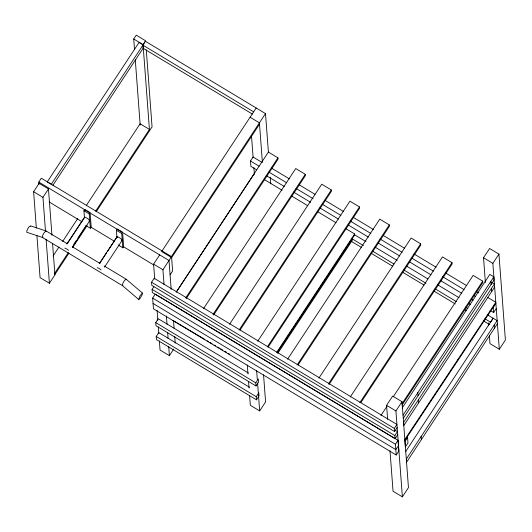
<?xml version="1.0" encoding="UTF-8"?>
<svg xmlns="http://www.w3.org/2000/svg" width="532" height="532" viewBox="0 0 532 532"><rect width="100%" height="100%" fill="white"/><g stroke="black" fill="none" stroke-linecap="round" stroke-linejoin="round"><path stroke-width="0.8" d="M30.484 226.486C29.466 224.923 26.467 230.489 26.686 232.238L42.361 237.398L122.393 285.598L138.726 299.483L139.69 298.878L142.044 295.08L142.47 293.072L126.144 279.18L104.186 265.96M46.151 231.653L46.104 230.988L30.437 225.821M88.984 220.813A3.159 0.718 33.4 0 0 88.325 219.071A3.159 0.718 33.4 0 0 84.455 217.262L84.488 217.721M402.185 408.004L489.806 274.439L493.822 276.826L494.055 279.958L403.316 418.325M403.076 415.193L493.822 276.826M491.708 282.352L494.388 283.942L403.642 422.308L403.881 425.44L494.62 287.074M405.504 451.781L493.124 318.216L497.141 320.603L406.401 458.97L406.634 462.102L497.38 323.735M38.962 184.451L38.789 182.064L41.323 178.213L171.543 256.63L172.621 270.948L170.087 274.798M134.523 49.769L133.718 39.002L136.252 35.145L145.588 40.771L143.055 44.621L149.532 130.752M36.349 228.068L33.616 191.72L39.135 183.334L48.472 188.96L51.95 235.217M45.499 231.214L42.952 197.345L48.472 188.96M52.867 185.349L143.308 47.98M53.067 255.972L58.992 246.974M62.636 241.442L77.672 218.599M86.33 205.452L140.089 123.79L149.432 129.416L95.667 211.078M67.311 243.656L84.448 217.621L83.93 210.719L84.774 209.435L90.114 212.647L89.263 213.93L90.34 228.255L85.672 225.442M66.833 244.042L84.428 217.322M68.329 252.6L54.663 273.362L54.763 274.698L68.887 253.245M73.795 244.294L76.076 240.83M77.898 238.063L85.645 226.3M72.498 246.861L89.642 220.827M72.532 247.713L87.108 225.568M96.225 211.723L152.066 126.902L146.273 49.882M36.907 235.503L40.073 277.631L49.41 283.25L54.929 274.864L52.568 243.476M90.34 228.255L91.191 226.965L90.234 214.243M107.451 251.563L116.92 237.179L116.402 230.276L117.246 228.993L122.586 232.205L121.742 233.488L122.819 247.806L118.144 244.993M99.304 263.599L116.9 236.88M99.783 263.214L106.546 252.933M104.525 267.104L122.114 240.384M122.819 247.806L123.663 246.522L122.706 233.794M256.165 107.983L161.635 251.563L170.972 257.189L265.501 113.602L145.449 41.31L51.265 184.298L47.262 181.891L139.071 42.44L143.068 44.848M154.712 278.994L153.595 264.125L159.673 254.895M151.554 282.219L154.16 278.263L396.919 424.443L394.312 428.4L394.551 431.532L151.786 285.352L151.554 282.219L394.312 428.4M164.049 284.613L162.932 269.751L171.543 256.63M171.53 257.834L259.523 124.175M397.69 434.744L395.09 438.701L152.325 292.514L152.092 289.381L153.828 286.748M155.969 294.548L398.022 440.303L398.827 451.043L396.22 455L153.462 308.813L152.657 298.08L155.258 294.123M256.577 169.788L250.878 166.356L250.479 160.99L253.079 157.033L262.336 162.606M256.018 385.973L255.779 382.841L258.319 378.983L258.552 382.116L256.018 385.973L155.969 325.724L155.736 322.592L158.27 318.741L248.384 373.005M176.192 292.135L268.394 152.085L277.937 157.831L278.037 159.168L186.293 298.525M176.444 291.915L254.363 173.572M256.49 399.831L256.251 396.699L258.791 392.842L259.024 395.974L256.49 399.831L156.441 339.589L156.209 336.457L158.742 332.6L249.568 387.289M185.735 297.873L277.937 157.831M159.374 340.946L160.052 350.029L169.395 355.655L173.731 349.058M203.543 308.6L295.739 168.551L305.282 174.297L305.381 175.64L213.638 314.991M213.079 314.346L305.282 174.297M229.551 324.261L321.754 184.212L331.29 189.957L331.396 191.301L240.105 329.96M239.094 330.006L331.29 189.957M257.721 341.225L349.923 201.176L359.459 206.921L359.559 208.265L268.274 346.924M267.264 346.97L359.459 206.921M276.733 352.304L354.644 233.96L345.401 228.394M277.252 352.51L354.711 234.858L354.644 233.96M287.579 359.206L379.782 219.157L389.318 224.903L389.417 226.24L298.133 364.905M249.588 395.416L250.333 405.291L259.669 410.917L265.588 401.919L263.546 374.767M297.115 364.945L389.318 224.903M318.927 378.079L411.123 238.03L420.666 243.776L420.765 245.119L329.022 384.476M328.463 383.825L420.666 243.776M350.275 396.958L442.471 256.909L452.014 262.655L452.114 263.998L360.829 402.658M359.812 402.704L452.014 262.655M485.39 282.505L483.528 257.727L489.606 248.497L498.943 254.116L505.4 340.028L499.322 349.258L489.985 343.632L489.367 335.373M387.642 419.362L386.584 405.324L392.663 396.094L401.999 401.713L408.456 487.625L402.385 496.855L393.042 491.229L390.003 450.757M380.952 415.432L386.884 406.421M393.274 396.712L473.154 275.383L482.69 281.129L482.797 282.472L402.006 405.185M499.322 349.258L492.865 263.353L498.943 254.116M402.385 496.855L395.921 410.943L401.999 401.713M401.906 403.841L482.69 281.129M394.551 431.532L397.151 427.575M395.09 438.701L394.85 435.568L397.457 431.612L395.323 430.328M396.22 455L395.416 444.26L398.022 440.303M398.421 445.676L395.821 449.633L153.056 303.446M490.105 310.415L493.669 312.557L496.27 308.6M277.205 352.703L352.164 239.087L352.251 240.451L277.744 353.374M404.619 439.791L495.811 302.322L487.817 297.481M404.686 440.682L495.877 303.22L493.264 307.19L493.669 312.557M42.906 237.206C41.303 236.7 44.422 231.666 46.104 230.988L67.358 243.782M122.945 285.398C121.289 285.086 124.681 279.12 126.23 279.413M142.47 293.072L140.002 295.812L138.726 299.483M172.873 320.39L204.913 339.443M207.054 340.713L208.478 341.557M209.901 342.409L212.035 343.679M214.17 344.949L215.6 345.793M217.734 347.063L219.157 347.908M220.581 348.759L222.715 350.029M224.856 351.3L226.28 352.144M228.414 353.414L229.837 354.259M133.718 39.002L143.055 44.621M253.624 111.833L142.909 45.167L143.148 48.299L252.441 114.114M250.087 117.213L259.423 122.832L262.343 161.662M483.528 257.727L492.865 263.353M271.593 168.179L289.395 178.898M299.363 184.903L315.024 194.333M324.992 200.338L343.506 211.483M353.474 217.488L373.404 229.492M383.373 235.496L404.732 248.358M413.989 253.93L436.06 267.217M445.317 272.796L466.677 285.657M476.645 291.656L478.78 292.946M250.479 160.99L259.018 166.137M268.986 172.135L286.788 182.855M296.045 188.428L313.129 198.722M322.385 204.295L340.899 215.44M350.156 221.013L370.804 233.448M380.061 239.021L402.132 252.314M412.094 258.313L433.454 271.174M442.71 276.746L464.07 289.614M474.039 295.612L475.462 296.47M266.545 175.793L284.341 186.513M293.598 192.085L310.688 202.373M319.945 207.946L338.452 219.098M348.42 225.096L368.357 237.099M378.325 243.104L399.685 255.965M409.653 261.97L431.013 274.831M440.981 280.829L461.63 293.265M471.598 299.27L473.021 300.128M264.318 179.57L282.1 190.276M291.343 195.843L307.702 205.691M317.657 211.689L336.151 222.822M354.598 234.792L365.963 241.634M375.206 247.2L397.231 260.467M406.475 266.027L427.794 278.868M437.743 284.859L459.056 297.694M468.3 303.26L470.428 304.543M487.485 314.811L493.171 318.236L490.564 322.192L484.878 318.768M351.991 238.742L363.363 245.591M372.599 251.157L393.919 263.992M403.868 269.983L425.899 283.25M435.136 288.81L456.456 301.651M465.693 307.21L467.828 308.5M351.519 241.448L361.467 247.44M371.416 253.432L392.736 266.266M402.684 272.258L424.004 285.099M433.952 291.09L455.266 303.925M464.509 309.491L466.637 310.774M483.694 321.042L489.38 324.467M38.789 182.064L169.01 260.514L171.184 289.428M83.93 210.719L89.263 213.93M116.402 230.276L121.742 233.488M33.616 191.72L42.952 197.345M153.595 264.125L162.932 269.751M49.11 201.954L81.848 221.664M90.387 226.805L114.58 241.375M123.118 246.516L153.715 264.943M386.584 405.324L395.921 410.943M152.092 289.381L394.85 435.568M72.312 246.768L99.936 263.4M152.657 298.08L395.416 444.26M155.736 322.592L255.779 382.841M156.209 336.457L256.251 396.699M490.89 281.342L491.122 284.474M491.455 288.457L491.688 291.589M494.208 325.118L494.447 328.251M488.436 322.984L488.622 325.464M457.6 359.825L457.666 360.723M417.793 392.556L418.032 395.688M418.358 399.678L418.598 402.81M421.118 436.333L421.351 439.465M265.501 113.602L268.421 152.425M270.283 177.209L270.781 183.819M251.456 135.387L253.132 157.685M253.877 167.6L254.376 174.21M256.637 370.591L257.322 379.642M257.568 382.934L259.669 410.917M247.3 364.965L247.978 374.023M248.537 381.424L249.036 388.008M173.545 320.816L174.104 328.251M174.722 336.51L175.221 343.12M166.41 316.008L167.035 324.267M167.653 332.527L168.085 338.305M168.71 346.571L169.395 355.655M157.073 310.382L157.818 320.297M158.317 326.901L158.815 333.511M135.274 59.704L140.195 125.133M46.118 239.473L49.41 283.25M64.818 248.105A3.159 0.718 33.4 0 1 68.588 250.379M121.456 240.364A3.159 0.718 33.4 0 0 120.797 238.629A3.159 0.718 33.4 0 0 116.927 236.813L116.96 237.279A3.159 0.718 33.4 0 0 117.246 237.651M97.29 267.663A3.159 0.718 33.4 0 1 101.06 269.937M407.572 437.563L404.972 441.52L405.371 446.893L407.978 442.937L407.572 437.563"/></g></svg>
